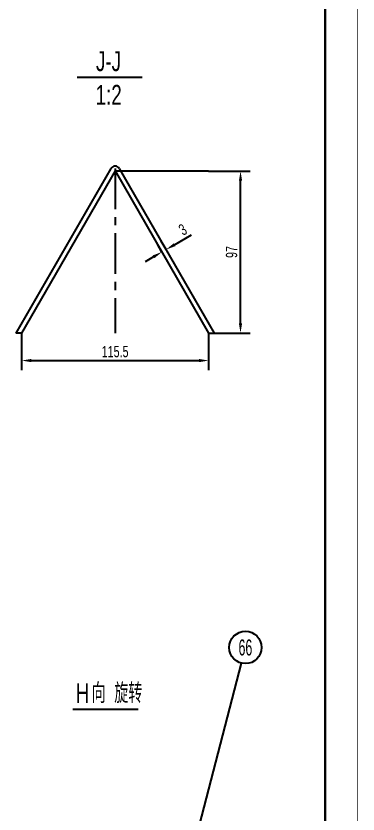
# Model space of a CAD drawing. Extents: x -2 to 23782, y -2 to 16822.
# Drawn here: x 21671 to 23782, y 3638 to 8565 of the extents above; entities that cross this region are included whole.
import ezdxf
from ezdxf.enums import TextEntityAlignment as Align

# ---------------------------------------------------------------- set-up
doc = ezdxf.new("R2010")
doc.units = 0
doc.header["$LTSCALE"] = 200
doc.header["$MEASUREMENT"] = 0
doc.linetypes.add('G', pattern=[2, 1.25, -0.25, 0.25, -0.25])
doc.layers.get('0').update_dxf_attribs({"linetype": 'CONTINUOUS'})
doc.layers.get('DEFPOINTS').update_dxf_attribs({"linetype": 'CONTINUOUS'})
for name, color, linetype in [('01', 7, 'CONTINUOUS'), ('02', 1, 'CONTINUOUS'), ('05', 4, 'G'), ('08', 1, 'CONTINUOUS'), ('11', 3, 'CONTINUOUS')]:
    doc.layers.add(name, color=color, linetype=linetype)
doc.styles.get("Standard").update_dxf_attribs({"font": 'thenor.shx', "width": 0.707, "bigfont": 'hztxt.shx'})
doc.dimstyles.new('INTE_CIR_CIR7', dxfattribs={"dimscale": 20, "dimtxt": 3.5, "dimasz": 3, "dimexe": 3, "dimexo": 0, "dimgap": 1, "dimtad": 1, "dimtoh": 1, "dimdec": 3, "dimdsep": 46, "dimtxsty": 'Standard', "dimcen": 0, "dimclrd": 1, "dimclre": 1, "dimclrt": 3, "dimadec": 0, "dimazin": 0, "dimtfac": 1, "dimtdec": 4, "dimtmove": 0, "dimatfit": 3, "dimfxl": 0, "dimtzin": 0, "dimarcsym": 0})

# ---------------------------------------------------------------- blocks, each defined once
blk = doc.blocks.new('*U3')
at = {"layer": '02'}
for points, const_width in [([(1189, 0), (1189, 841)], 0.25), ([(1179, 10), (1179, 831)], 0.7)]:
    blk.add_lwpolyline(points, dxfattribs=dict(at, const_width=const_width))
blk = doc.blocks.new('*D165')
at = {"color": 1, "linetype": 'ByBlock'}
for p, q in [((22860.3, 7607.5), (23117, 7607.5)), ((23057, 6667.5), (23057, 7547.5)), ((22894.9, 6607.5), (23117, 6607.5))]:
    blk.add_line(p, q, dxfattribs=at)
for points in [[(23047, 7547.5), (23067, 7547.5), (23057, 7607.5)], [(23047, 6667.5), (23067, 6667.5), (23057, 6607.5)]]:
    blk.add_solid(points, dxfattribs=at)
at = {"layer": 'DEFPOINTS', "color": 0, "linetype": 'ByBlock'}
for p in [(22860.3, 7607.5), (23057, 7607.5), (22894.9, 6607.5)]:
    blk.add_point(p, dxfattribs=at)
at = {"color": 3, "linetype": 'ByBlock', "insert": (23002, 7107.5), "char_height": 70, "attachment_point": 5, "rotation": 90}
blk.add_mtext('97', dxfattribs=at)
blk = doc.blocks.new('*D166')
at = {"color": 1, "linetype": 'ByBlock'}
for p, q in [((21705.3, 6929.7), (21705.3, 6699.6)), ((22860.3, 6929.7), (22860.3, 6699.6)), ((21765.3, 6759.6), (22800.3, 6759.6))]:
    blk.add_line(p, q, dxfattribs=at)
for points in [[(21765.3, 6769.6), (21765.3, 6749.6), (21705.3, 6759.6)], [(22800.3, 6769.6), (22800.3, 6749.6), (22860.3, 6759.6)]]:
    blk.add_solid(points, dxfattribs=at)
at = {"layer": 'DEFPOINTS', "color": 0, "linetype": 'ByBlock'}
for p in [(21705.3, 6929.7), (22860.3, 6929.7), (22860.3, 6759.6)]:
    blk.add_point(p, dxfattribs=at)
at = {"color": 3, "linetype": 'ByBlock', "insert": (22282.8, 6814.6), "char_height": 70, "attachment_point": 5}
blk.add_mtext('115.5', dxfattribs=at)
blk = doc.blocks.new('*D167')
at = {"color": 1, "linetype": 'ByBlock'}
for p, q in [((22597.5, 7444.8), (22567.5, 7496.8)), ((22649.5, 7474.8), (22755, 7535.7)), ((22571.5, 7429.8), (22541.5, 7481.8)), ((22519.6, 7399.8), (22467.6, 7369.8))]:
    blk.add_line(p, q, dxfattribs=at)
for points in [[(22644.5, 7483.5), (22654.5, 7466.2), (22597.5, 7444.8)], [(22514.6, 7408.5), (22524.6, 7391.2), (22571.5, 7429.8)]]:
    blk.add_solid(points, dxfattribs=at)
at = {"layer": 'DEFPOINTS', "color": 0, "linetype": 'ByBlock'}
for p in [(22597.5, 7444.8), (22597.5, 7444.8), (22571.5, 7429.8)]:
    blk.add_point(p, dxfattribs=at)
at = {"color": 3, "linetype": 'ByBlock', "insert": (22700.7, 7567.9), "char_height": 70, "attachment_point": 5, "rotation": 30}
blk.add_mtext('3', dxfattribs=at)

msp = doc.modelspace()

# ---------------------------------------------------------------- linework, layer by layer
at = {"layer": '01'}
for p, q in [((22256.7972, 7622.7612), (21670.6369, 6607.5018)), ((22282.7779, 7607.7612), (21705.2779, 6607.5018)), ((22282.7779, 7607.7612), (22860.2779, 6607.5018)), ((22308.7587, 7622.7612), (22894.919, 6607.5018)), ((21705.2779, 6607.5018), (21670.6369, 6607.5018)), ((22860.2779, 6607.5018), (22894.919, 6607.5018))]:
    msp.add_line(p, q, dxfattribs=at)
msp.add_arc((22282.7779, 7607.7612), 30, 29.9999999, 150.0000001, dxfattribs=at)
at = {"layer": '02'}
msp.add_line((22697.5195, 3159.171), (23062.1003, 4569.4612), dxfattribs=at)
msp.add_circle((23087.129, 4666.2783), 100, dxfattribs=at)
at = {"layer": '05'}
msp.add_line((22282.7779, 7622.991), (22282.7779, 6607.5018), dxfattribs=at)
at = {"layer": '08'}
for p, q in [((22047.5094, 8187.1234), (22449.4722, 8187.1234)), ((22860.2779, 7607.5018), (22282.7779, 7607.5018)), ((22022.3462, 4285.8079), (22424.309, 4285.8079))]:
    msp.add_line(p, q, dxfattribs=at)

# ---------------------------------------------------------------- block references
at = {"layer": '01', "xscale": 20, "yscale": 20, "zscale": 20}
msp.add_blockref('*U3', (0, 0), dxfattribs=at)

# ---------------------------------------------------------------- texts
at = {"layer": '11', "width": 0.707}
for s, p in [('J-J', (22164.5828, 8187.5284)), ('1:2', (22162.6197, 7980.0739)), ('H', (22040.1387, 4286.2129)), ('向', (22137.4565, 4286.2129)), ('旋转', (22277.4551, 4286.2129))]:
    msp.add_text(s, height=122.5, dxfattribs=at).set_placement(p, align=Align.BOTTOM_LEFT)
at = {"layer": '11', "width": 0.657953}
msp.add_text('66', height=98.99495, dxfattribs=at).set_placement((23044.8046, 4616.7809), (23129.4533, 4616.7809), align=Align.FIT)

# ---------------------------------------------------------------- dimensions: what is measured, and where the dimension line sits
at = {"layer": '08'}
dim = msp.add_linear_dim(base=(23057.0391, 7607.5018), p1=(22894.919, 6607.5018), p2=(22860.2779, 7607.5018), angle=90, text='97', dimstyle='INTE_CIR_CIR7', override={"dimtoh": 0, "dimtofl": 0, "dimatfit": 0}, dxfattribs=at)
dim.commit()
dim.dimension.update_dxf_attribs({"geometry": '*D165', "text_midpoint": (23002.0391, 7107.5018)})
dim = msp.add_aligned_dim(p1=(22571.5279, 7107.6315), p2=(22597.5087, 7122.6315), distance=0, text='3', dimstyle='INTE_CIR_CIR7', override={"dimtoh": 0, "dimtofl": 0, "dimatfit": 0}, dxfattribs=at)
dim.commit()
dim.dimension.update_dxf_attribs({"geometry": '*D167', "text_midpoint": (22700.7118, 7245.7244), "insert": (0, -322.1807)})
dim = msp.add_linear_dim(base=(22860.2779, 6437.4044), p1=(21705.2779, 6607.5018), p2=(22860.2779, 6607.5018), text='115.5', dimstyle='INTE_CIR_CIR7', override={"dimtoh": 0, "dimtofl": 0, "dimatfit": 0}, dxfattribs=at)
dim.commit()
dim.dimension.update_dxf_attribs({"geometry": '*D166', "text_midpoint": (22282.7779, 6492.4044), "insert": (0, -322.1807)})

doc.saveas('drawing.dxf')
